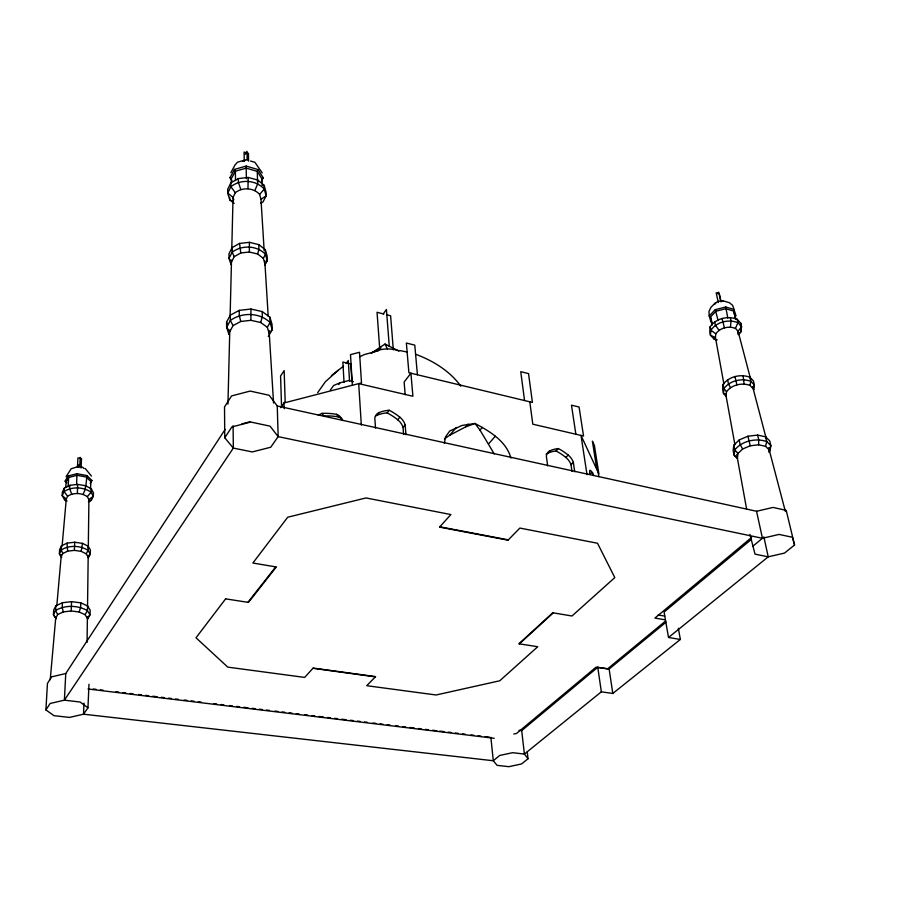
<?xml version="1.0" encoding="UTF-8"?>
<svg xmlns="http://www.w3.org/2000/svg" width="918" height="918" viewBox="0 0 918 918"><rect width="100%" height="100%" fill="white"/><g stroke="black" fill="none" stroke-linecap="round" stroke-linejoin="round"><path stroke-width="1.38" d="M87.072 642.359L87.405 616.655M87.531 606.66L88.197 555.264M88.289 548.126L88.92 499.587L87.325 496.627C81.587 492.782 73.509 492.381 67.645 496.19L66.268 499.082L62.103 546.015M77.387 493.471L77.651 484.406L85.512 485.691L91.295 488.801L93.464 492.886L93.315 496.271L91.341 500.218L88.461 501.894M768.779 452.161L769.123 449.843L765.555 446.297L758.624 444.794L758.704 439.779L757.648 435.086L747.929 436.222L739.174 439.94L733.78 445.207L733.149 450.577L734.148 455.248L737.556 458.472M249.386 242.329L258.807 244.624L265.291 249.662L267.127 256.042L267.253 260.632L264.935 263.948L263.328 258.383L257.637 253.999L249.375 252.014L249.386 242.329L239.587 243.419L232.105 247.608L228.984 253.724L229.03 258.337L231.061 264.694M250.935 309.045L262.181 311.569L269.903 317.203L272.049 324.398L272.198 329.665L269.181 333.475L267.31 327.301L260.632 322.482L250.901 320.325L250.935 309.045L239.219 310.376L230.292 315.172L226.574 322.115L226.62 327.405L229.052 334.554L229.018 330.595M227.951 404.161L229.787 329.998M230.131 315.735L231.508 260.104M231.749 250.109L233.046 197.336L235.341 192.688C242.375 187.031 253.54 187.616 259.622 194.398L260.987 199.286L264.154 250.58M71.57 601.657L62.424 602.736L55.872 605.811L53.703 610.011L53.428 614.647L55.769 618.147L57.65 614.544L63.308 611.916L71.214 610.975L71.57 601.657L80.807 602.851L87.612 605.995L90.182 610.206L89.975 614.819L87.68 618.95L87.784 616.644M74.725 542.228L67.014 543.135L61.483 545.831L59.624 549.595L59.395 553.68L61.173 556.778L62.803 553.52L67.645 551.156L74.392 550.364L74.725 542.228L82.505 543.376L88.231 546.233L90.4 550.031L90.216 554.105L88.277 557.811M247.975 188.729L248.17 177.472L238.324 178.562L230.82 182.934L227.687 189.36L227.721 193.159L229.764 199.883L234.159 203.371M83.997 703.142L83.504 714.193L69.504 717.417L53.99 715.673L45.9 709.924L47.449 683.417L51.66 676.841L65.763 673.525L225.162 429.394M527.242 751.888L528.034 758.75L521.55 763.96L508.801 766.679L497.131 765.371L493.287 760.747L83.504 714.193L87.956 707.847L88.977 684.243M90.526 489.535L90.882 481.56L91.926 480.481L86.958 475.57L76.986 473.711L67.921 476.04L65.144 481.158L66.085 482.191L65.786 487.527M88.231 546.233L88.048 550.318L86.235 553.841L88.139 557.146L90.216 554.105L88.048 550.318C80.107 545.372 69.275 544.959 61.254 549.928L59.395 553.68L61.69 557.456M91.295 488.801L91.134 492.209L93.315 496.271L88.92 499.587M91.444 497.958L91.341 500.218L89.115 501.331M87.612 605.995L87.405 610.619L85.087 614.67L87.313 618.273L89.975 614.819L87.405 610.619C77.812 605.157 65.201 604.836 55.608 610.459L53.428 614.647L56.17 618.824M82.505 543.376L81.209 551.351L86.235 553.841M85.512 485.691L85.34 489.099L83.102 494.389M85.833 486.345L86.958 475.57M80.807 602.851L80.589 607.498L79.189 611.996L71.214 610.975M78.764 467.331L78.902 464.646M79.74 466.78L80.21 457.394M81.071 467.996L81.541 458.621L77.927 457.921L77.445 467.308M65.763 673.525L64.386 700.17L50.134 703.475L45.9 709.924M76.573 484.658L76.986 473.711M62.424 602.736L62.172 607.395L63.308 611.916M77.651 484.406L69.86 485.312L69.676 488.732L71.719 494.136M67.014 543.135L67.645 551.156M69.86 485.312L64.26 488.158L64.065 491.578L62.183 495.571L64.49 499.621L66.784 501.228M61.483 545.831L61.254 549.928L62.803 553.52M68.15 486.804L68.655 477.463L67.921 476.04M55.872 605.811L55.608 610.459L57.65 614.544M738.267 334.68L740.998 331.765L741.56 326.659L740.78 323.251L737.165 319.257C727.836 315.551 715.994 318.362 710.165 326.762L709.74 331.857L710.463 335.265L714.181 339.167L716.809 339.958M50.238 679.699L55.791 617.125M56.801 605.742L61.345 554.541M723.9 384.022L715.443 337.514L715.776 333.819C720.045 327.737 728.64 325.718 735.433 328.38L738.072 331.26L750.809 379.788M753.116 387.086L753.735 389.817L754.355 385.021L753.414 380.913L749.868 377.183C740.631 373.798 729.099 376.391 723.074 384.412L722.592 389.221L723.476 393.317L726.195 396.048M730.43 327.106L731.061 320.91L730.292 317.49M749.868 377.183L750.809 381.291L754.355 385.021L753.093 388.624L749.995 385.388C741.893 382.462 731.818 384.711 726.517 391.699L726.081 395.876L723.476 393.317L723.958 388.532L723.074 384.412M737.808 333.727L738.072 331.26L741.56 326.659L737.934 322.677L737.165 319.257M740.505 325.81L740.78 323.251M758.624 444.794L750.235 445.781L742.662 448.971L737.992 453.481L737.429 458.093L734.148 455.248L734.779 449.889L733.78 445.207M770.041 451.048L770.868 445.666L769.789 440.996L765.658 436.853L757.648 435.086M444.346 443.279L445.528 436.899L449.751 431.001L461.995 425.459L474.985 423.473C489.661 431.265 506.197 441.019 510.936 458.082M749.995 385.388L750.809 381.291C741.549 377.929 730.005 380.511 723.958 388.532L726.517 391.699M765.555 446.297L766.725 441.535L765.658 436.853M257.637 253.999L258.922 249.237L258.807 244.624M260.632 322.482L262.318 316.871L262.181 311.569M769.123 449.843L770.868 445.666L766.725 441.535C755.721 437.886 742.272 440.732 734.779 449.889L737.992 453.481M254.871 190.519L257.74 183.761L257.648 179.974L248.17 177.472M735.433 328.38L737.934 322.677C728.594 318.982 716.751 321.782 710.899 330.17L710.463 335.265L715.443 337.514M232.013 180.674L230.005 177.61L234.457 169.428L246.15 166.078L258.107 169.601L257.281 171.379L257.533 181.913M64.26 488.158L62.378 492.163L62.183 495.571L66.268 499.082M263.328 258.383L265.417 254.263L265.291 249.662M249.375 252.014L240.791 252.978L234.239 256.627L231.497 261.951L229.03 258.337L232.162 252.221L232.105 247.608M66.107 476.683L71.122 468.823L78.489 466.413L82.586 467.182L83.963 468.547M230.843 172.676L235.042 164.919L237.475 162.199L246.104 159.721M264.648 265.44L267.253 260.632L265.417 254.263C256.868 245.335 241.836 244.819 232.162 252.221L234.239 256.627M250.901 320.325L240.78 321.472L233.057 325.603L229.833 331.547L226.62 327.405L230.349 320.485L230.292 315.172M66.085 482.191L68.655 477.463L77.055 475.306L86.281 477.016L90.882 481.56M231.302 182.751L231.256 178.803L235.387 171.218L246.208 168.132L257.281 171.379L262.055 178.987L262.227 185.551M245.37 154.327L247.011 151.321L247.194 160.398M90.205 483.511L91.926 480.481M261.538 180.857L263.259 177.828L258.107 169.601M267.31 327.301L270.041 322.493L269.903 317.203M268.297 336.447L272.198 329.665L270.041 322.493C259.542 312.338 241.985 312.086 230.349 320.485L233.057 325.603M224.761 437.771L224.52 406.926L231.554 395.933L250.189 391.068L269.215 395.302L277.247 405.974L278.154 436.624L270.718 447.238L252.278 451.931L233.333 448.076L224.761 437.771L231.887 426.916L250.775 422.05L270.03 426.147L278.154 436.624L762.445 538.281L779.061 534.425L792.395 537.26L794.552 545.017L784.5 553.084L768.228 556.824L755.009 554.128L749.937 534.391M280.759 407.695L285.165 401.269L284.155 370.631L280.575 375.99L281.539 406.571M735.857 319.453L735.249 316.79L736.006 315.723L732.679 305.407L729.397 302.711L723.028 300.829M317.674 392.629L325.431 381.681L338.111 370.379M346.189 363.413L348.289 360.476L349.517 380.844M383.276 313.864L386.421 309.481L389.289 346.476M330.331 390.093L333.624 385.491L339.97 382.817L348.588 380.591L353.419 381.716M338.742 384.527L339.97 382.817M375.508 416.118A12.829 9.295 37.7 0 1 377.137 415.2L379.191 412.538A45.487 33.14 38.8 0 1 389.198 410.254A45.957 33.679 37.7 0 1 399.846 417.185A12.818 9.26 38 0 1 405.125 424.862L405.94 434.73M377.137 415.2A45.384 33.14 38.8 0 1 387.144 412.893L389.198 410.254M247.906 602.311L275.721 566.865M403.61 434.512L403.036 427.478A12.795 9.249 38 0 0 397.769 419.813L399.846 417.185M403.036 427.478L405.125 424.862M444.404 438.93L449.659 435.293L456.28 427.455M449.659 435.293L465.678 426.859L468.042 424.082M87.325 496.627L91.134 492.209C83.263 486.873 72.12 486.31 64.065 491.578L67.645 496.19M494.263 453.951L479.999 430.106L482.386 427.352M259.622 194.398L264.269 189.119L264.166 185.333L257.648 179.974M488.514 443.945L495.295 436.257M546.13 454.249A12.026 8.319 43.7 0 1 547.495 453.343L549.767 450.91A42.721 29.594 44.7 0 1 558.362 448.558A43.077 30.087 44 0 1 568.162 455.053A12.026 8.285 43.9 0 1 573.325 462.328L574.725 471.783M547.495 453.343A42.641 29.605 44.7 0 1 556.078 450.979L558.362 448.558M717.279 293.737L718.76 292.188L720.837 301.574M572.006 471.462L571.007 464.726A12.003 8.285 43.9 0 0 565.855 457.451L568.162 455.053M715.329 302.814L710.842 307.484L708.983 311.489L709.224 315.953L711.048 322.103L712.139 322.7M714.571 304.409L717.073 301.815L721.353 300.714L723.12 301.23M735.502 319.062L733.689 311.053L734.308 309.527L725.713 307.002L715.283 309.676L709.224 315.953L710.452 317.008L711.794 321.564M571.007 464.726L573.325 462.328M262.055 178.987L263.259 177.828M738.508 334.163L740.998 331.765L740.482 329.505M378.927 349.781L380.959 347.865M519.381 643.862L553.267 612.857M751.612 537.432L654.924 618.066L665.401 619.868M518.957 730.28L521.699 730.625L597.756 667.283L609.139 669.015L665.986 622.22M751.475 539.291L664.081 612.065L668.511 637.482L680.353 639.456L678.333 628.199M752.519 546.485L762.445 538.281L756.558 511.28L277.247 405.974M665.619 621.004L607.521 668.889L596.069 667.156L516.604 733.425L513.805 734.033M680.353 639.456L612.811 693.457L601.347 691.816L524.396 754.068L512.623 752.691L499.667 755.468L493.287 760.747L490.866 737.326M668.511 637.482L768.228 556.824L763.856 536.846M331.421 375.6L343.527 366.144M398.997 351.135L385.021 344.043L371.262 353.166A22.227 13.426 -3.6 0 1 398.446 350.653M260.987 199.286L266.117 195.867L266.013 192.091L264.166 185.333M359.638 356.804L364.4 354.566L378.503 350.756M260.735 203.039L262.846 202.178L266.117 195.867L264.269 189.119C255.938 179.744 240.516 178.918 230.866 186.733L227.721 193.159L233.046 197.336L233.78 199.78M465.678 426.859L474.985 423.473L479.999 430.106M242.616 161.235L245.014 160.547M241.893 423.852L249.891 421.787M589.425 473.688L592.638 472.908A65.098 8.801 76.6 0 1 593.613 475.524M756.558 511.28L772.99 507.424L786.221 510.362L794.552 545.017M93.2 688.97L96.034 689.315M100.303 689.843L103.137 690.187M115.92 691.736L118.755 692.08M123.023 692.597L125.858 692.941M130.126 693.469L132.961 693.813M138.641 694.501L141.487 694.846M145.744 695.362L148.59 695.706M152.847 696.223L157.104 696.739M161.373 697.267L164.207 697.611M168.464 698.128L171.31 698.472M175.567 698.988L178.413 699.332M184.093 700.021L186.928 700.365M191.196 700.893L194.031 701.237M198.299 701.754L201.134 702.098M213.917 703.647L216.751 703.991M221.02 704.519L223.854 704.863M229.534 705.552L232.38 705.896M236.637 706.412L239.483 706.757M243.74 707.273L247.998 707.789M252.266 708.317L255.101 708.662M259.369 709.178L262.204 709.522M266.461 710.039L269.307 710.383M274.987 711.071L277.833 711.416M282.09 711.943L284.924 712.288M289.193 712.804L292.027 713.148M296.296 713.665L299.13 714.009M304.81 714.697L307.656 715.042M311.913 715.57L314.748 715.914M319.016 716.43L323.274 716.947M327.531 717.463L330.377 717.807M334.634 718.324L337.48 718.668M341.737 719.196L345.994 719.712M350.263 720.228L353.097 720.573M357.366 721.089L360.2 721.433M364.457 721.95L367.303 722.294M372.983 722.994L375.829 723.338M380.086 723.854L382.921 724.199M387.189 724.715L390.024 725.059M395.704 725.748L398.55 726.104M402.807 726.62L405.653 726.964M409.91 727.481L414.167 727.997M418.436 728.513L421.27 728.858M425.527 729.374L428.373 729.73M432.63 730.246L436.899 730.762M439.733 731.107L443.991 731.623M448.259 732.139L451.094 732.484M455.362 733L458.197 733.356M462.454 733.872L465.3 734.216M470.98 734.905L473.826 735.249M478.083 735.766L480.917 736.11M485.186 736.626L489.443 737.154M87.99 688.993L494.194 738.29M312.935 668.304L375.382 676.864M399.468 350.504L406.915 351.973M74.392 550.364L81.209 551.351M658.206 614.968L664.747 616.104M439.825 526.794L508.32 539.864M714.181 339.167L716.901 339.855M383.827 314.025L377.046 312.281L379.662 347.853M386.547 314.725L390.62 315.781L393.317 349.827M250.534 161.029L254.94 162.337L262.238 172.894M415.923 354.348C433.204 360.854 449.912 371.021 460.825 386.191M79.189 611.996L85.087 614.67M233.321 201.639L229.764 199.883L229.741 197.359M64.49 499.621L66.819 500.838M87.956 707.847L80.107 702.018L64.386 700.17L233.333 448.076L233.08 425.791M715.776 333.819L710.899 330.17L710.165 326.762M230.005 177.61L231.256 178.803M65.144 481.158L66.842 482.788M85.202 468.478L91.421 476.052M528.034 758.75L524.396 754.068L521.699 730.625M235.341 192.688L230.866 186.733L230.82 182.934M719.058 330.25L715.397 325.259L714.652 321.828M318.316 415.223A71.363 55.952 -35 0 1 321.977 413.387L323.813 415.969A71.053 55.401 -36.1 0 1 338.432 416.933A14.114 10.901 -34.1 0 1 343.034 420.547M321.977 413.387A71.237 55.47 -36 0 1 336.619 414.339L338.432 416.933M387.385 348.943L385.021 344.043M742.662 448.971L740.195 444.633L739.174 439.94M730.476 387.648L728.479 383.873L727.572 379.754M234.457 169.428L235.387 171.218L235.513 180.456M715.283 309.676L718.117 320.566M240.814 189.521L238.382 182.372L238.324 178.562M226.574 322.115L227.389 324.502M724.428 327.795L722.03 318.431M735.249 316.79L733.689 311.053L725.725 308.723L716.063 311.202L710.452 317.008L712.184 325.018M752.634 386.719L766.094 438.024M768.641 447.732L785.383 511.51M750.235 445.781L747.929 436.222M736.902 384.814L734.916 376.506M240.78 321.472L239.3 315.689L239.219 310.376M240.791 252.978L239.587 243.419M743.087 375.565L744.062 383.988M727.813 318.087L725.713 307.002M721.089 301.77L719.299 293.726L716.166 292.796L718.324 302.55M725.69 393.891L734.905 444.633M736.706 454.502L746.69 509.479M598.215 472.449L598.88 476.66M596.861 469.546L592.397 441.145L594.405 445.551L598.88 473.883L581.002 435.419L587.004 474.64M575.861 434.225L571.478 405.171L579.074 407.018L583.538 436.016L532.796 424.185L529.801 401.809M609.139 669.015L612.811 693.457M597.756 667.283L601.347 691.816M547.667 465.839L546.359 456.326A12.049 8.319 43.7 0 1 549.767 450.91M524.557 400.546L520.747 371.664L528.538 373.615L532.429 402.44L408.889 372.719L406.364 343.034L414.787 345.145L417.415 374.774M405.171 394.625L404.127 382.026L410.92 373.213L412.905 396.255L358.697 383.632L361.336 425.068M375.519 428.052L374.819 418.103A12.852 9.295 37.7 0 1 379.191 412.538M352.363 385.273L350.492 354.646L359.512 352.282L361.497 382.898L284.006 402.968L284.19 408.682M351.904 381.578L350.825 363.953L342.862 362.048L344.032 382.416M264.774 260.551L268.194 316.113M269.077 330.365L273.564 403.025M246.15 166.078L246.403 178.689M248.583 161.132L248.422 153.352L244.085 152.067L244.257 161.143M336.619 414.339A14.16 10.913 -34.1 0 1 342.081 419.721M592.638 472.908A64.076 8.514 76.6 0 0 589.999 470.234A12.886 1.71 76.4 0 0 589.792 474.021M387.144 412.893A45.854 33.668 37.7 0 1 397.769 419.813M556.078 450.979A42.985 30.087 44 0 1 565.855 457.451M225.621 598.857L196.004 637.792L227.802 667.134L304.673 677.415L313.153 668.063L375.623 676.623L366.718 685.7L436.119 694.983L499.759 680.777L537.741 646.72L518.888 643.782L552.774 612.765L571.983 616.001L614.796 577.594L597.515 543.261L519.875 528.068L508.021 540.174L439.538 527.116L450.899 514.562L365.995 497.946L287.713 517.224L252.875 563.032L276.318 566.968L248.491 602.403L225.621 598.857"/></g></svg>
